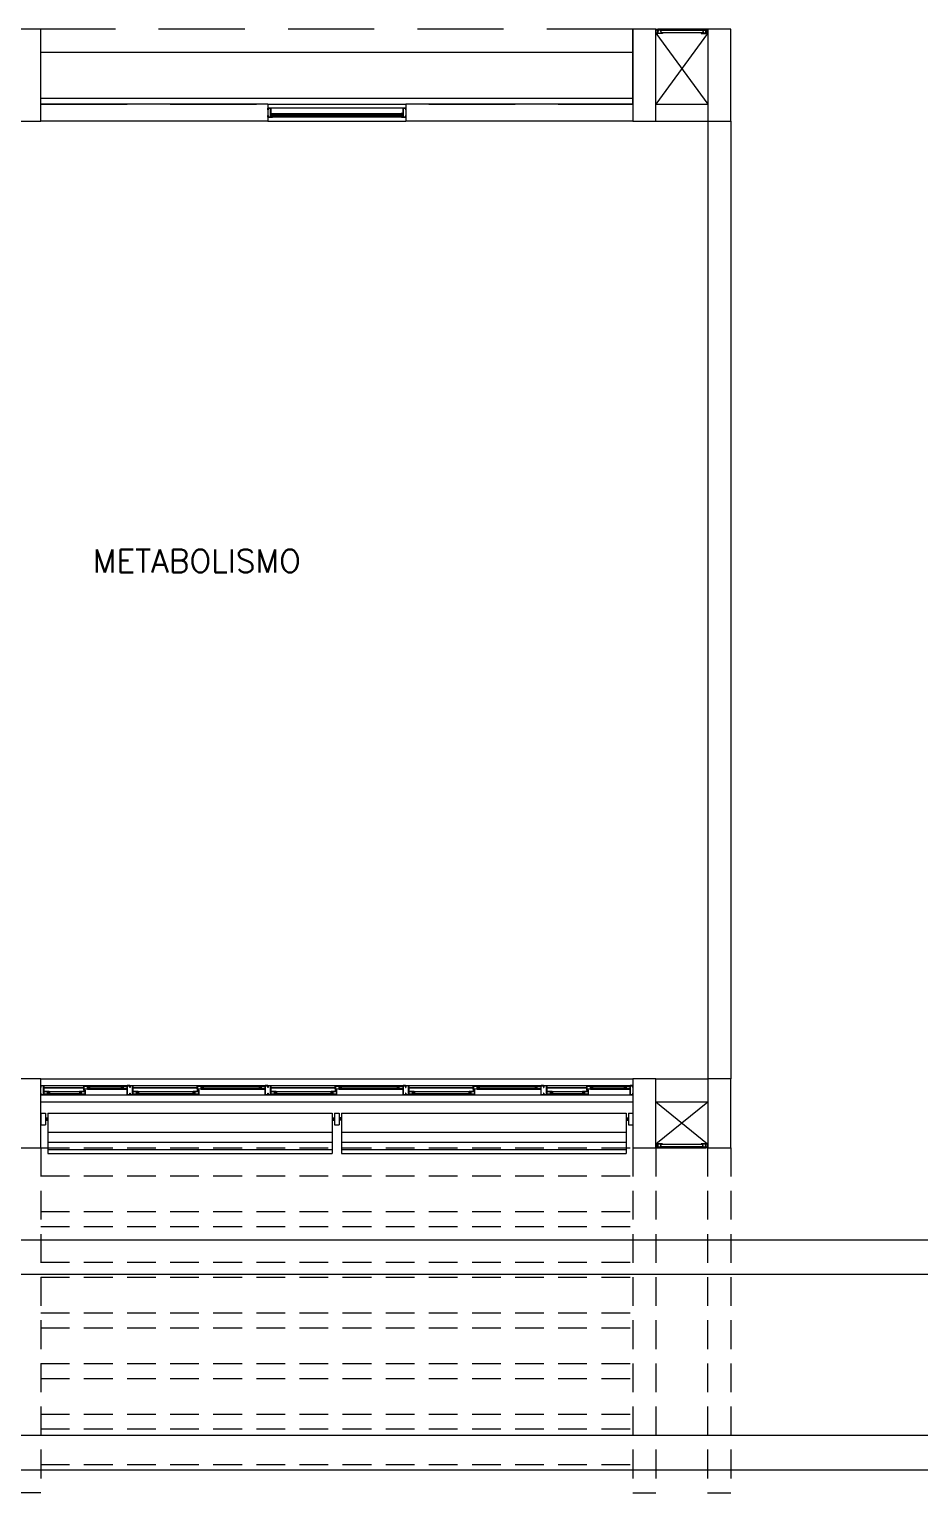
# Model space of a CAD drawing. Header units: millimetres. Extents: x 1887 to 2405, y 1100 to 1335.
# Drawn here: x 2167.51 to 2175.25, y 1224.4 to 1237.12 of the extents above; entities that cross this region are included whole.
import ezdxf

# ---------------------------------------------------------------- set-up
doc = ezdxf.new("R2010")
doc.units = ezdxf.units.MM
doc.linetypes.add('DASHDOT2', pattern=[0.5, 0.25, -0.125, 0, -0.125])
doc.linetypes.add('HIDDEN', pattern=[0.375, 0.25, -0.125])
for name, color, linetype in [('AR-ALV', 2, 'Continuous'), ('AR-BRISES', 1, 'Continuous'), ('AR-CALÇADA', 1, 'Continuous'), ('AR-CORRIMAO-V', 2, 'Continuous'), ('AR-DASH', 1, 'DASHDOT2'), ('AR-ESCADA', 2, 'Continuous'), ('AR-ESQ', 1, 'Continuous'), ('AR-ESTC', 3, 'Continuous'), ('AR-PEITORIL', 1, 'Continuous'), ('AR-PERGOLAPROJ', 1, 'HIDDEN'), ('AR-PISO', 1, 'Continuous'), ('ar-podotactil', 1, 'Continuous'), ('AR-PROJ', 1, 'HIDDEN'), ('AR-SHAFT', 1, 'Continuous'), ('AR-TXTCONG', 2, 'Continuous'), ('BR-LINHAS', 1, 'Continuous'), ('BR-MONTANTE', 242, 'Continuous'), ('BR-PAINEL', 1, 'Continuous'), ('BR-SUPORTE', 1, 'Continuous'), ('DT-ESQ-BAGUETE-C', 2, 'Continuous'), ('DT-ESQ-BAGUETE-V', 1, 'Continuous'), ('DT-ESQ-CHAPA DOBRADA-V', 1, 'Continuous'), ('DT-ESQ-MARCO-V', 1, 'Continuous'), ('DT-ESQ-PERFIL CADEIRA-C', 2, 'Continuous'), ('DT-ESQ-PERFIL CADEIRA-V', 1, 'Continuous'), ('DT-ESQ-PERFIL U SIMPLES-C', 2, 'Continuous'), ('DT-ESQ-PERFIL U-C', 2, 'Continuous'), ('DT-ESQ-PERFIL U-V', 1, 'Continuous'), ('DT-ESQ-VENEZIANA-C', 2, 'Continuous'), ('DT-ESQ-VENEZIANA-V', 2, 'Continuous'), ('DT-ESQ-VIDRO-C', 2, 'Continuous'), ('PG-PROJ', 1, 'HIDDEN'), ('TEXTO', 2, 'Continuous')]:
    doc.layers.add(name, color=color, linetype=linetype)
doc.styles.add('UNB-100', font='simplex.shx', dxfattribs={"height": 0.2})

# ---------------------------------------------------------------- blocks, each defined once
blk = doc.blocks.new('EF40-P')
at = {"layer": 'DT-ESQ-BAGUETE-C', "color": 2, "ltscale": 0.1}
for points in [[(0.073, -0.125), (0.06, -0.125), (0.06, -0.124), (0.073, -0.124, 0.414214), (0.073, -0.123), (0.073, -0.112, 0.414214), (0.073, -0.112), (0.06, -0.112), (0.06, -0.11), (0.073, -0.11, -0.414214), (0.075, -0.112), (0.075, -0.124, -0.414214)], [(0.339, -0.125), (0.352, -0.125), (0.352, -0.124), (0.34, -0.124, -0.414214), (0.339, -0.123), (0.339, -0.112, -0.414214), (0.34, -0.112), (0.352, -0.112), (0.352, -0.11), (0.339, -0.11, 0.414214), (0.337, -0.112), (0.337, -0.124, 0.414214)], [(0.422, -0.08), (0.409, -0.08), (0.409, -0.079), (0.422, -0.079, 0.414214), (0.422, -0.078), (0.422, -0.067, 0.414214), (0.422, -0.067), (0.409, -0.067), (0.409, -0.065), (0.422, -0.065, -0.414214), (0.424, -0.067), (0.424, -0.079, -0.414214)], [(0.702, -0.08), (0.715, -0.08), (0.715, -0.079), (0.702, -0.079, -0.414214), (0.702, -0.078), (0.702, -0.067, -0.414214), (0.702, -0.067), (0.715, -0.067), (0.715, -0.065), (0.702, -0.065, 0.414214), (0.7, -0.067), (0.7, -0.079, 0.414214)], [(0.848, -0.125), (0.835, -0.125), (0.835, -0.124), (0.848, -0.124, 0.414214), (0.848, -0.123), (0.848, -0.112, 0.414214), (0.848, -0.112), (0.835, -0.112), (0.835, -0.11), (0.848, -0.11, -0.414214), (0.85, -0.112), (0.85, -0.124, -0.414214)], [(1.326, -0.125), (1.34, -0.125), (1.34, -0.124), (1.327, -0.124, -0.414214), (1.326, -0.123), (1.326, -0.112, -0.414214), (1.327, -0.112), (1.34, -0.112), (1.34, -0.11), (1.326, -0.11, 0.414214), (1.325, -0.112), (1.325, -0.124, 0.414214)], [(1.41, -0.08), (1.396, -0.08), (1.396, -0.079), (1.409, -0.079, 0.414214), (1.41, -0.078), (1.41, -0.067, 0.414214), (1.409, -0.067), (1.396, -0.067), (1.396, -0.065), (1.41, -0.065, -0.414214), (1.411, -0.067), (1.411, -0.079, -0.414214)], [(1.901, -0.08), (1.915, -0.08), (1.915, -0.079), (1.902, -0.079, -0.414214), (1.901, -0.078), (1.901, -0.067, -0.414214), (1.902, -0.067), (1.915, -0.067), (1.915, -0.065), (1.901, -0.065, 0.414214), (1.9, -0.067), (1.9, -0.079, 0.414214)], [(2.048, -0.125), (2.035, -0.125), (2.035, -0.124), (2.048, -0.124, 0.414214), (2.048, -0.123), (2.048, -0.112, 0.414214), (2.048, -0.112), (2.035, -0.112), (2.035, -0.11), (2.048, -0.11, -0.414214), (2.05, -0.112), (2.05, -0.124, -0.414214)], [(2.526, -0.125), (2.54, -0.125), (2.54, -0.124), (2.527, -0.124, -0.414214), (2.526, -0.123), (2.526, -0.112, -0.414214), (2.527, -0.112), (2.54, -0.112), (2.54, -0.11), (2.526, -0.11, 0.414214), (2.525, -0.112), (2.525, -0.124, 0.414214)], [(2.61, -0.08), (2.596, -0.08), (2.596, -0.079), (2.609, -0.079, 0.414214), (2.61, -0.078), (2.61, -0.067, 0.414214), (2.609, -0.067), (2.596, -0.067), (2.596, -0.065), (2.61, -0.065, -0.414214), (2.611, -0.067), (2.611, -0.079, -0.414214)], [(3.101, -0.08), (3.115, -0.08), (3.115, -0.079), (3.102, -0.079, -0.414214), (3.101, -0.078), (3.101, -0.067, -0.414214), (3.102, -0.067), (3.115, -0.067), (3.115, -0.065), (3.101, -0.065, 0.414214), (3.1, -0.067), (3.1, -0.079, 0.414214)], [(3.248, -0.125), (3.235, -0.125), (3.235, -0.124), (3.248, -0.124, 0.414214), (3.248, -0.123), (3.248, -0.112, 0.414214), (3.248, -0.112), (3.235, -0.112), (3.235, -0.11), (3.248, -0.11, -0.414214), (3.25, -0.112), (3.25, -0.124, -0.414214)], [(3.726, -0.125), (3.74, -0.125), (3.74, -0.124), (3.727, -0.124, -0.414214), (3.726, -0.123), (3.726, -0.112, -0.414214), (3.727, -0.112), (3.74, -0.112), (3.74, -0.11), (3.726, -0.11, 0.414214), (3.725, -0.112), (3.725, -0.124, 0.414214)], [(3.81, -0.08), (3.796, -0.08), (3.796, -0.079), (3.809, -0.079, 0.414214), (3.81, -0.078), (3.81, -0.067, 0.414214), (3.809, -0.067), (3.796, -0.067), (3.796, -0.065), (3.81, -0.065, -0.414214), (3.811, -0.067), (3.811, -0.079, -0.414214)], [(4.301, -0.08), (4.315, -0.08), (4.315, -0.079), (4.302, -0.079, -0.414214), (4.301, -0.078), (4.301, -0.067, -0.414214), (4.302, -0.067), (4.315, -0.067), (4.315, -0.065), (4.301, -0.065, 0.414214), (4.3, -0.067), (4.3, -0.079, 0.414214)], [(4.448, -0.125), (4.435, -0.125), (4.435, -0.124), (4.448, -0.124, 0.414214), (4.448, -0.123), (4.448, -0.112, 0.414214), (4.448, -0.112), (4.435, -0.112), (4.435, -0.11), (4.448, -0.11, -0.414214), (4.45, -0.112), (4.45, -0.124, -0.414214)], [(4.714, -0.125), (4.727, -0.125), (4.727, -0.124), (4.714, -0.124, -0.414214), (4.714, -0.123), (4.714, -0.112, -0.414214), (4.714, -0.112), (4.727, -0.112), (4.727, -0.11), (4.714, -0.11, 0.414214), (4.712, -0.112), (4.712, -0.124, 0.414214)], [(4.797, -0.08), (4.784, -0.08), (4.784, -0.079), (4.797, -0.079, 0.414214), (4.797, -0.078), (4.797, -0.067, 0.414214), (4.797, -0.067), (4.784, -0.067), (4.784, -0.065), (4.797, -0.065, -0.414214), (4.799, -0.067), (4.799, -0.079, -0.414214)], [(5.076, -0.08), (5.09, -0.08), (5.09, -0.079), (5.077, -0.079, -0.414214), (5.076, -0.078), (5.076, -0.067, -0.414214), (5.077, -0.067), (5.09, -0.067), (5.09, -0.065), (5.076, -0.065, 0.414214), (5.075, -0.067), (5.075, -0.079, 0.414214)]]:
    blk.add_lwpolyline(points, format="xyb", close=True, dxfattribs=at)
at = {"layer": 'DT-ESQ-BAGUETE-V', "color": 1, "ltscale": 0.1}
for p, q in [((0.073, -0.11), (0.339, -0.11)), ((0.848, -0.11), (1.326, -0.11)), ((2.048, -0.11), (2.526, -0.11)), ((3.248, -0.11), (3.726, -0.11)), ((4.448, -0.11), (4.714, -0.11))]:
    blk.add_line(p, q, dxfattribs=at)
at = {"layer": 'DT-ESQ-BAGUETE-V', "ltscale": 0.1}
for p, q in [((0.422, -0.065), (0.702, -0.065)), ((1.41, -0.065), (1.901, -0.065)), ((2.61, -0.065), (3.101, -0.065)), ((3.81, -0.065), (4.301, -0.065)), ((4.797, -0.065), (5.076, -0.065))]:
    blk.add_line(p, q, dxfattribs=at)
at = {"layer": 'DT-ESQ-CHAPA DOBRADA-V', "ltscale": 0.1}
for p, q in [((0.025, -0.077), (0.374, -0.077)), ((0.025, -0.08), (0.374, -0.08)), ((0.8, -0.077), (1.361, -0.077)), ((0.8, -0.08), (1.361, -0.08)), ((4.4, -0.077), (4.749, -0.077)), ((4.4, -0.08), (4.749, -0.08))]:
    blk.add_line(p, q, dxfattribs=at)
at = {"layer": 'DT-ESQ-CHAPA DOBRADA-V', "color": 1, "ltscale": 0.1}
for p, q in [((2, -0.077), (2.561, -0.077)), ((2, -0.08), (2.561, -0.08)), ((3.2, -0.077), (3.761, -0.077)), ((3.2, -0.08), (3.761, -0.08))]:
    blk.add_line(p, q, dxfattribs=at)
at = {"layer": 'DT-ESQ-PERFIL CADEIRA-C', "color": 2, "ltscale": 0.1}
for p, q in [((0.376, -0.088), (0.422, -0.088)), ((0.75, -0.088), (0.702, -0.088)), ((1.363, -0.088), (1.41, -0.088)), ((1.95, -0.088), (1.901, -0.088)), ((2.563, -0.088), (2.61, -0.088)), ((3.15, -0.088), (3.101, -0.088)), ((3.763, -0.088), (3.81, -0.088)), ((4.35, -0.088), (4.301, -0.088)), ((4.751, -0.088), (4.797, -0.088)), ((5.125, -0.088), (5.076, -0.088)), ((0.025, -0.134), (0.073, -0.134)), ((0.385, -0.134), (0.339, -0.134)), ((0.8, -0.134), (0.848, -0.134)), ((1.373, -0.134), (1.326, -0.134)), ((2, -0.134), (2.048, -0.134)), ((2.573, -0.134), (2.526, -0.134)), ((3.2, -0.134), (3.248, -0.134)), ((3.773, -0.134), (3.726, -0.134)), ((4.76, -0.134), (4.714, -0.134))]:
    blk.add_line(p, q, dxfattribs=at)
at = {"layer": 'DT-ESQ-PERFIL CADEIRA-C', "ltscale": 0.1}
blk.add_line((4.4, -0.134), (4.448, -0.134), dxfattribs=at)
at = {"layer": 'DT-ESQ-PERFIL CADEIRA-C', "color": 2, "ltscale": 0.1}
for points in [[(0.073, -0.135), (0.025, -0.135), (0.025, -0.134), (0.06, -0.134, -0.198912), (0.059, -0.133, -0.198913), (0.058, -0.132), (0.058, -0.112, 0.414214), (0.058, -0.112), (0.025, -0.112), (0.025, -0.11), (0.058, -0.11, -0.414214), (0.06, -0.112), (0.06, -0.124), (0.06, -0.125), (0.06, -0.132), (0.073, -0.132, -1)], [(0.339, -0.132, 1), (0.339, -0.135), (0.385, -0.135, 0.414214), (0.387, -0.133), (0.387, -0.112, 0.414214), (0.385, -0.11), (0.354, -0.11, 0.414214), (0.352, -0.112), (0.352, -0.132)], [(0.352, -0.134, 0.198913), (0.354, -0.133, 0.198913), (0.354, -0.132), (0.354, -0.112, -0.414214), (0.354, -0.112), (0.385, -0.112, -0.414214), (0.386, -0.112), (0.386, -0.133, -0.414214), (0.385, -0.134)], [(0.422, -0.087, -1), (0.422, -0.09), (0.376, -0.09, -0.414214), (0.374, -0.088), (0.374, -0.067, -0.414214), (0.376, -0.065), (0.407, -0.065, -0.414214), (0.409, -0.067), (0.409, -0.087)], [(0.409, -0.088, -0.198913), (0.408, -0.088, -0.198913), (0.407, -0.087), (0.407, -0.067, 0.414214), (0.407, -0.067), (0.376, -0.067, 0.414214), (0.375, -0.067), (0.375, -0.088, 0.414214), (0.376, -0.088)], [(0.702, -0.09), (0.75, -0.09), (0.75, -0.088), (0.715, -0.088, 0.198912), (0.716, -0.088, 0.198913), (0.716, -0.087), (0.716, -0.067, -0.414214), (0.717, -0.067), (0.75, -0.067), (0.75, -0.065), (0.716, -0.065, 0.414214), (0.715, -0.067), (0.715, -0.079), (0.715, -0.08), (0.715, -0.087), (0.702, -0.087, 1)], [(0.848, -0.135), (0.8, -0.135), (0.8, -0.134), (0.835, -0.134, -0.198912), (0.834, -0.133, -0.198913), (0.833, -0.132), (0.833, -0.112, 0.414214), (0.833, -0.112), (0.8, -0.112), (0.8, -0.11), (0.833, -0.11, -0.414214), (0.835, -0.112), (0.835, -0.124), (0.835, -0.125), (0.835, -0.132), (0.848, -0.132, -1)], [(1.326, -0.132, 1), (1.326, -0.135), (1.373, -0.135, 0.414214), (1.375, -0.133), (1.375, -0.112, 0.414214), (1.373, -0.11), (1.341, -0.11, 0.414214), (1.34, -0.112), (1.34, -0.132)], [(1.34, -0.134, 0.198913), (1.341, -0.133, 0.198913), (1.341, -0.132), (1.341, -0.112, -0.414214), (1.342, -0.112), (1.373, -0.112, -0.414214), (1.373, -0.112), (1.373, -0.133, -0.414214), (1.373, -0.134)], [(1.41, -0.087, -1), (1.41, -0.09), (1.363, -0.09, -0.414214), (1.361, -0.088), (1.361, -0.067, -0.414214), (1.363, -0.065), (1.395, -0.065, -0.414214), (1.396, -0.067), (1.396, -0.087)], [(1.396, -0.088, -0.198913), (1.395, -0.088, -0.198913), (1.395, -0.087), (1.395, -0.067, 0.414214), (1.394, -0.067), (1.363, -0.067, 0.414214), (1.363, -0.067), (1.363, -0.088, 0.414214), (1.363, -0.088)], [(1.901, -0.09), (1.95, -0.09), (1.95, -0.088), (1.915, -0.088, 0.198912), (1.916, -0.088, 0.198913), (1.916, -0.087), (1.916, -0.067, -0.414214), (1.917, -0.067), (1.95, -0.067), (1.95, -0.065), (1.916, -0.065, 0.414214), (1.915, -0.067), (1.915, -0.079), (1.915, -0.08), (1.915, -0.087), (1.901, -0.087, 1)], [(2.048, -0.135), (2, -0.135), (2, -0.134), (2.035, -0.134, -0.198912), (2.034, -0.133, -0.198913), (2.033, -0.132), (2.033, -0.112, 0.414214), (2.033, -0.112), (2, -0.112), (2, -0.11), (2.033, -0.11, -0.414214), (2.035, -0.112), (2.035, -0.124), (2.035, -0.125), (2.035, -0.132), (2.048, -0.132, -1)], [(2.526, -0.132, 1), (2.526, -0.135), (2.573, -0.135, 0.414214), (2.575, -0.133), (2.575, -0.112, 0.414214), (2.573, -0.11), (2.541, -0.11, 0.414214), (2.54, -0.112), (2.54, -0.132)], [(2.54, -0.134, 0.198913), (2.541, -0.133, 0.198913), (2.541, -0.132), (2.541, -0.112, -0.414214), (2.542, -0.112), (2.573, -0.112, -0.414214), (2.573, -0.112), (2.573, -0.133, -0.414214), (2.573, -0.134)], [(2.61, -0.087, -1), (2.61, -0.09), (2.563, -0.09, -0.414214), (2.561, -0.088), (2.561, -0.067, -0.414214), (2.563, -0.065), (2.595, -0.065, -0.414214), (2.596, -0.067), (2.596, -0.087)], [(2.596, -0.088, -0.198913), (2.595, -0.088, -0.198913), (2.595, -0.087), (2.595, -0.067, 0.414214), (2.594, -0.067), (2.563, -0.067, 0.414214), (2.563, -0.067), (2.563, -0.088, 0.414214), (2.563, -0.088)], [(3.101, -0.09), (3.15, -0.09), (3.15, -0.088), (3.115, -0.088, 0.198912), (3.116, -0.088, 0.198913), (3.116, -0.087), (3.116, -0.067, -0.414214), (3.117, -0.067), (3.15, -0.067), (3.15, -0.065), (3.116, -0.065, 0.414214), (3.115, -0.067), (3.115, -0.079), (3.115, -0.08), (3.115, -0.087), (3.101, -0.087, 1)], [(3.248, -0.135), (3.2, -0.135), (3.2, -0.134), (3.235, -0.134, -0.198912), (3.234, -0.133, -0.198913), (3.233, -0.132), (3.233, -0.112, 0.414214), (3.233, -0.112), (3.2, -0.112), (3.2, -0.11), (3.233, -0.11, -0.414214), (3.235, -0.112), (3.235, -0.124), (3.235, -0.125), (3.235, -0.132), (3.248, -0.132, -1)], [(3.726, -0.132, 1), (3.726, -0.135), (3.773, -0.135, 0.414214), (3.775, -0.133), (3.775, -0.112, 0.414214), (3.773, -0.11), (3.741, -0.11, 0.414214), (3.74, -0.112), (3.74, -0.132)], [(3.74, -0.134, 0.198913), (3.741, -0.133, 0.198913), (3.741, -0.132), (3.741, -0.112, -0.414214), (3.742, -0.112), (3.773, -0.112, -0.414214), (3.773, -0.112), (3.773, -0.133, -0.414214), (3.773, -0.134)], [(3.81, -0.087, -1), (3.81, -0.09), (3.763, -0.09, -0.414214), (3.761, -0.088), (3.761, -0.067, -0.414214), (3.763, -0.065), (3.795, -0.065, -0.414214), (3.796, -0.067), (3.796, -0.087)], [(3.796, -0.088, -0.198913), (3.795, -0.088, -0.198913), (3.795, -0.087), (3.795, -0.067, 0.414214), (3.794, -0.067), (3.763, -0.067, 0.414214), (3.763, -0.067), (3.763, -0.088, 0.414214), (3.763, -0.088)], [(4.301, -0.09), (4.35, -0.09), (4.35, -0.088), (4.315, -0.088, 0.198912), (4.316, -0.088, 0.198913), (4.316, -0.087), (4.316, -0.067, -0.414214), (4.317, -0.067), (4.35, -0.067), (4.35, -0.065), (4.316, -0.065, 0.414214), (4.315, -0.067), (4.315, -0.079), (4.315, -0.08), (4.315, -0.087), (4.301, -0.087, 1)], [(4.448, -0.135), (4.4, -0.135), (4.4, -0.134), (4.435, -0.134, -0.198912), (4.434, -0.133, -0.198913), (4.433, -0.132), (4.433, -0.112, 0.414214), (4.433, -0.112), (4.4, -0.112), (4.4, -0.11), (4.433, -0.11, -0.414214), (4.435, -0.112), (4.435, -0.124), (4.435, -0.125), (4.435, -0.132), (4.448, -0.132, -1)], [(4.714, -0.132, 1), (4.714, -0.135), (4.76, -0.135, 0.414214), (4.762, -0.133), (4.762, -0.112, 0.414214), (4.76, -0.11), (4.729, -0.11, 0.414214), (4.727, -0.112), (4.727, -0.132)], [(4.727, -0.134, 0.198913), (4.729, -0.133, 0.198913), (4.729, -0.132), (4.729, -0.112, -0.414214), (4.729, -0.112), (4.76, -0.112, -0.414214), (4.761, -0.112), (4.761, -0.133, -0.414214), (4.76, -0.134)], [(4.797, -0.087, -1), (4.797, -0.09), (4.751, -0.09, -0.414214), (4.749, -0.088), (4.749, -0.067, -0.414214), (4.751, -0.065), (4.782, -0.065, -0.414214), (4.784, -0.067), (4.784, -0.087)], [(4.784, -0.088, -0.198913), (4.783, -0.088, -0.198913), (4.782, -0.087), (4.782, -0.067, 0.414214), (4.782, -0.067), (4.751, -0.067, 0.414214), (4.75, -0.067), (4.75, -0.088, 0.414214), (4.751, -0.088)], [(5.076, -0.09), (5.125, -0.09), (5.125, -0.088), (5.09, -0.088, 0.198912), (5.091, -0.088, 0.198913), (5.091, -0.087), (5.091, -0.067, -0.414214), (5.092, -0.067), (5.125, -0.067), (5.125, -0.065), (5.091, -0.065, 0.414214), (5.09, -0.067), (5.09, -0.079), (5.09, -0.08), (5.09, -0.087), (5.076, -0.087, 1)]]:
    blk.add_lwpolyline(points, format="xyb", close=True, dxfattribs=at)
at = {"layer": 'DT-ESQ-PERFIL CADEIRA-V', "ltscale": 0.1}
for p, q in [((0.407, -0.09), (0.702, -0.09)), ((1.395, -0.09), (1.901, -0.09))]:
    blk.add_line(p, q, dxfattribs=at)
at = {"layer": 'DT-ESQ-PERFIL CADEIRA-V', "color": 1, "ltscale": 0.1}
for p, q in [((2.595, -0.09), (3.101, -0.09)), ((3.795, -0.09), (4.301, -0.09)), ((4.782, -0.09), (5.076, -0.09)), ((0.073, -0.135), (0.339, -0.135)), ((0.848, -0.135), (1.326, -0.135)), ((2.048, -0.135), (2.526, -0.135)), ((4.448, -0.135), (4.714, -0.135))]:
    blk.add_line(p, q, dxfattribs=at)
at = {"layer": 'DT-ESQ-PERFIL CADEIRA-V', "color": 2, "ltscale": 0.1}
blk.add_line((3.248, -0.135), (3.726, -0.135), dxfattribs=at)
at = {"layer": 'DT-ESQ-PERFIL U SIMPLES-C', "color": 2, "ltscale": 0.1}
for points in [[(0.376, -0.102), (0.384, -0.102), (0.384, -0.1), (0.376, -0.1, -0.414214), (0.375, -0.1), (0.375, -0.092, -0.414214), (0.376, -0.091), (0.384, -0.091), (0.384, -0.09), (0.376, -0.09, 0.414214), (0.374, -0.092), (0.374, -0.1, 0.414214)], [(0.385, -0.098), (0.378, -0.098), (0.378, -0.1), (0.385, -0.1, -0.414214), (0.386, -0.1), (0.386, -0.108, -0.414214), (0.385, -0.109), (0.378, -0.109), (0.378, -0.11), (0.385, -0.11, 0.414214), (0.387, -0.108), (0.387, -0.1, 0.414214)], [(1.363, -0.102), (1.371, -0.102), (1.371, -0.1), (1.363, -0.1, -0.414214), (1.363, -0.1), (1.363, -0.092, -0.414214), (1.363, -0.091), (1.371, -0.091), (1.371, -0.09), (1.363, -0.09, 0.414214), (1.361, -0.092), (1.361, -0.1, 0.414214)], [(1.373, -0.098), (1.365, -0.098), (1.365, -0.1), (1.373, -0.1, -0.414214), (1.373, -0.1), (1.373, -0.108, -0.414214), (1.373, -0.109), (1.365, -0.109), (1.365, -0.11), (1.373, -0.11, 0.414214), (1.375, -0.108), (1.375, -0.1, 0.414214)], [(2.563, -0.102), (2.571, -0.102), (2.571, -0.1), (2.563, -0.1, -0.414214), (2.563, -0.1), (2.563, -0.092, -0.414214), (2.563, -0.091), (2.571, -0.091), (2.571, -0.09), (2.563, -0.09, 0.414214), (2.561, -0.092), (2.561, -0.1, 0.414214)], [(2.573, -0.098), (2.565, -0.098), (2.565, -0.1), (2.573, -0.1, -0.414214), (2.573, -0.1), (2.573, -0.108, -0.414214), (2.573, -0.109), (2.565, -0.109), (2.565, -0.11), (2.573, -0.11, 0.414214), (2.575, -0.108), (2.575, -0.1, 0.414214)], [(3.763, -0.102), (3.771, -0.102), (3.771, -0.1), (3.763, -0.1, -0.414214), (3.763, -0.1), (3.763, -0.092, -0.414214), (3.763, -0.091), (3.771, -0.091), (3.771, -0.09), (3.763, -0.09, 0.414214), (3.761, -0.092), (3.761, -0.1, 0.414214)], [(3.773, -0.098), (3.765, -0.098), (3.765, -0.1), (3.773, -0.1, -0.414214), (3.773, -0.1), (3.773, -0.108, -0.414214), (3.773, -0.109), (3.765, -0.109), (3.765, -0.11), (3.773, -0.11, 0.414214), (3.775, -0.108), (3.775, -0.1, 0.414214)], [(4.751, -0.102), (4.759, -0.102), (4.759, -0.1), (4.751, -0.1, -0.414214), (4.75, -0.1), (4.75, -0.092, -0.414214), (4.751, -0.091), (4.759, -0.091), (4.759, -0.09), (4.751, -0.09, 0.414214), (4.749, -0.092), (4.749, -0.1, 0.414214)], [(4.76, -0.098), (4.752, -0.098), (4.752, -0.1), (4.76, -0.1, -0.414214), (4.761, -0.1), (4.761, -0.108, -0.414214), (4.76, -0.109), (4.752, -0.109), (4.752, -0.11), (4.76, -0.11, 0.414214), (4.762, -0.108), (4.762, -0.1, 0.414214)]]:
    blk.add_lwpolyline(points, format="xyb", close=True, dxfattribs=at)
at = {"layer": 'DT-ESQ-PERFIL U-C', "color": 2, "ltscale": 0.1}
for points in [[(0, -0.062, -0.414214), (0.001, -0.06), (0.023, -0.06, -0.414214), (0.025, -0.062), (0.025, -0.139, -0.414214), (0.023, -0.14), (0.001, -0.14, -0.414214), (0, -0.139), (0, -0.125), (0.001, -0.125), (0.001, -0.138, 0.414214), (0.002, -0.139), (0.023, -0.139, 0.414214), (0.023, -0.138), (0.023, -0.062, 0.414214), (0.023, -0.062), (0.002, -0.062, 0.414214), (0.001, -0.062), (0.001, -0.075), (0, -0.075)], [(0.775, -0.062, 0.414214), (0.773, -0.06), (0.751, -0.06, 0.414214), (0.75, -0.062), (0.75, -0.139, 0.414214), (0.751, -0.14), (0.773, -0.14, 0.414214), (0.775, -0.139), (0.775, -0.125), (0.773, -0.125), (0.773, -0.138, -0.414214), (0.773, -0.139), (0.752, -0.139, -0.414214), (0.751, -0.138), (0.751, -0.062, -0.414214), (0.752, -0.062), (0.773, -0.062, -0.414214), (0.773, -0.062), (0.773, -0.075), (0.775, -0.075)], [(0.775, -0.062, -0.414214), (0.776, -0.06), (0.798, -0.06, -0.414214), (0.8, -0.062), (0.8, -0.139, -0.414214), (0.798, -0.14), (0.776, -0.14, -0.414214), (0.775, -0.139), (0.775, -0.125), (0.776, -0.125), (0.776, -0.138, 0.414214), (0.777, -0.139), (0.798, -0.139, 0.414214), (0.798, -0.138), (0.798, -0.062, 0.414214), (0.798, -0.062), (0.777, -0.062, 0.414214), (0.776, -0.062), (0.776, -0.075), (0.775, -0.075)], [(1.975, -0.062, 0.414214), (1.973, -0.06), (1.951, -0.06, 0.414214), (1.95, -0.062), (1.95, -0.139, 0.414214), (1.951, -0.14), (1.973, -0.14, 0.414214), (1.975, -0.139), (1.975, -0.125), (1.973, -0.125), (1.973, -0.138, -0.414214), (1.973, -0.139), (1.952, -0.139, -0.414214), (1.951, -0.138), (1.951, -0.062, -0.414214), (1.952, -0.062), (1.973, -0.062, -0.414214), (1.973, -0.062), (1.973, -0.075), (1.975, -0.075)], [(1.975, -0.062, -0.414214), (1.976, -0.06), (1.998, -0.06, -0.414214), (2, -0.062), (2, -0.139, -0.414214), (1.998, -0.14), (1.976, -0.14, -0.414214), (1.975, -0.139), (1.975, -0.125), (1.976, -0.125), (1.976, -0.138, 0.414214), (1.977, -0.139), (1.998, -0.139, 0.414214), (1.998, -0.138), (1.998, -0.062, 0.414214), (1.998, -0.062), (1.977, -0.062, 0.414214), (1.976, -0.062), (1.976, -0.075), (1.975, -0.075)], [(3.175, -0.062, 0.414214), (3.173, -0.06), (3.151, -0.06, 0.414214), (3.15, -0.062), (3.15, -0.139, 0.414214), (3.151, -0.14), (3.173, -0.14, 0.414214), (3.175, -0.139), (3.175, -0.125), (3.173, -0.125), (3.173, -0.138, -0.414214), (3.173, -0.139), (3.152, -0.139, -0.414214), (3.151, -0.138), (3.151, -0.062, -0.414214), (3.152, -0.062), (3.173, -0.062, -0.414214), (3.173, -0.062), (3.173, -0.075), (3.175, -0.075)], [(3.175, -0.062, -0.414214), (3.176, -0.06), (3.198, -0.06, -0.414214), (3.2, -0.062), (3.2, -0.139, -0.414214), (3.198, -0.14), (3.176, -0.14, -0.414214), (3.175, -0.139), (3.175, -0.125), (3.176, -0.125), (3.176, -0.138, 0.414214), (3.177, -0.139), (3.198, -0.139, 0.414214), (3.198, -0.138), (3.198, -0.062, 0.414214), (3.198, -0.062), (3.177, -0.062, 0.414214), (3.176, -0.062), (3.176, -0.075), (3.175, -0.075)], [(4.375, -0.062, 0.414214), (4.373, -0.06), (4.351, -0.06, 0.414214), (4.35, -0.062), (4.35, -0.139, 0.414214), (4.351, -0.14), (4.373, -0.14, 0.414214), (4.375, -0.139), (4.375, -0.125), (4.373, -0.125), (4.373, -0.138, -0.414214), (4.373, -0.139), (4.352, -0.139, -0.414214), (4.351, -0.138), (4.351, -0.062, -0.414214), (4.352, -0.062), (4.373, -0.062, -0.414214), (4.373, -0.062), (4.373, -0.075), (4.375, -0.075)], [(4.375, -0.062, -0.414214), (4.376, -0.06), (4.398, -0.06, -0.414214), (4.4, -0.062), (4.4, -0.139, -0.414214), (4.398, -0.14), (4.376, -0.14, -0.414214), (4.375, -0.139), (4.375, -0.125), (4.376, -0.125), (4.376, -0.138, 0.414214), (4.377, -0.139), (4.398, -0.139, 0.414214), (4.398, -0.138), (4.398, -0.062, 0.414214), (4.398, -0.062), (4.377, -0.062, 0.414214), (4.376, -0.062), (4.376, -0.075), (4.375, -0.075)], [(5.15, -0.062, 0.414214), (5.148, -0.06), (5.126, -0.06, 0.414214), (5.125, -0.062), (5.125, -0.139, 0.414214), (5.126, -0.14), (5.148, -0.14, 0.414214), (5.15, -0.139), (5.15, -0.125), (5.148, -0.125), (5.148, -0.138, -0.414214), (5.148, -0.139), (5.127, -0.139, -0.414214), (5.126, -0.138), (5.126, -0.062, -0.414214), (5.127, -0.062), (5.148, -0.062, -0.414214), (5.148, -0.062), (5.148, -0.075), (5.15, -0.075)]]:
    blk.add_lwpolyline(points, format="xyb", close=True, dxfattribs=at)
at = {"layer": 'DT-ESQ-PERFIL U-V', "color": 1, "ltscale": 0.1}
for p, q in [((0.023, -0.06), (0.751, -0.06)), ((0.798, -0.06), (1.951, -0.06)), ((1.998, -0.06), (3.151, -0.06)), ((4.398, -0.06), (5.126, -0.06)), ((0.023, -0.14), (0.751, -0.14)), ((0.798, -0.14), (1.951, -0.14)), ((1.998, -0.14), (3.151, -0.14)), ((4.398, -0.14), (5.126, -0.14))]:
    blk.add_line(p, q, dxfattribs=at)
at = {"layer": 'DT-ESQ-PERFIL U-V', "ltscale": 0.1}
for p, q in [((3.198, -0.06), (4.351, -0.06)), ((3.198, -0.14), (4.351, -0.14))]:
    blk.add_line(p, q, dxfattribs=at)
at = {"layer": 'DT-ESQ-VIDRO-C', "ltscale": 0.1}
for points in [[(0.063, -0.13), (0.063, -0.127), (0.349, -0.127), (0.349, -0.13)], [(0.713, -0.085), (0.713, -0.082), (0.411, -0.082), (0.411, -0.085)], [(0.838, -0.13), (0.838, -0.127), (1.337, -0.127), (1.337, -0.13)], [(1.912, -0.085), (1.912, -0.082), (1.399, -0.082), (1.399, -0.085)], [(2.038, -0.13), (2.038, -0.127), (2.537, -0.127), (2.537, -0.13)], [(3.112, -0.085), (3.112, -0.082), (2.599, -0.082), (2.599, -0.085)], [(3.238, -0.13), (3.238, -0.127), (3.737, -0.127), (3.737, -0.13)], [(4.312, -0.085), (4.312, -0.082), (3.799, -0.082), (3.799, -0.085)], [(4.438, -0.13), (4.438, -0.127), (4.724, -0.127), (4.724, -0.13)], [(5.087, -0.085), (5.087, -0.082), (4.786, -0.082), (4.786, -0.085)]]:
    blk.add_lwpolyline(points, close=True, dxfattribs=at)
blk = doc.blocks.new('EF01-P')
at = {"layer": 'DT-ESQ-BAGUETE-C', "ltscale": 0.1}
for points in [[(0.002, 0.035), (0.015, 0.035), (0.015, 0.033), (0.002, 0.033), (0.002, 0.005), (0.015, 0.005), (0.015, 0.004), (0.002, 0.004, -0.414214), (0, 0.005), (0, 0.033, -0.414214)], [(0.448, 0.035), (0.435, 0.035), (0.435, 0.033), (0.448, 0.033), (0.448, 0.005), (0.435, 0.005), (0.435, 0.004), (0.448, 0.004, 0.414214), (0.45, 0.005), (0.45, 0.033, 0.414214)]]:
    blk.add_lwpolyline(points, format="xyb", close=True, dxfattribs=at)
at = {"layer": 'DT-ESQ-PERFIL CADEIRA-C', "color": 2, "ltscale": 0.1}
for points in [[(0.01, 0.002), (0.01, 0.003), (0.002, 0.003, 1), (0.002, 0), (0.015, 0, 0.414214), (0.016, 0.002), (0.016, 0.033), (0.043, 0.033)], [(0.407, 0.006), (0.432, 0.006), (0.432, 0.016), (0.433, 0.016), (0.433, 0.006, -0.414214), (0.432, 0.005), (0.407, 0.005), (0.394, 0.005, -1), (0.394, 0.008), (0.407, 0.008), (0.407, 0.02), (0.407, 0.032), (0.394, 0.032, -1), (0.394, 0.035), (0.407, 0.035), (0.433, 0.035, -0.414214), (0.435, 0.033), (0.435, 0.002), (0.448, 0.002)]]:
    blk.add_lwpolyline(points, format="xyb", dxfattribs=at)
at = {"layer": 'DT-ESQ-PERFIL CADEIRA-C', "ltscale": 0.1}
for points in [[(0.043, 0.006), (0.018, 0.006), (0.018, 0.016), (0.016, 0.016), (0.016, 0.006, 0.414214), (0.018, 0.005), (0.043, 0.005), (0.056, 0.005, 1), (0.056, 0.008), (0.043, 0.008), (0.043, 0.02), (0.043, 0.032), (0.056, 0.032, 1), (0.056, 0.035), (0.043, 0.035), (0.016, 0.035, 0.414214), (0.015, 0.033), (0.015, 0.002), (0.002, 0.002)], [(0.041, 0.02), (0.041, 0.032, -0.414214), (0.043, 0.033), (0.056, 0.033)], [(0.041, 0.02), (0.041, 0.008, 0.414214), (0.043, 0.006), (0.056, 0.006)], [(0.408, 0.02), (0.408, 0.032, 0.414214), (0.407, 0.033), (0.394, 0.033)], [(0.408, 0.02), (0.408, 0.008, -0.414214), (0.407, 0.006), (0.394, 0.006)], [(0.44, 0.002), (0.44, 0.003), (0.448, 0.003, -1), (0.448, 0), (0.435, 0, -0.414214), (0.433, 0.002), (0.433, 0.033), (0.407, 0.033)]]:
    blk.add_lwpolyline(points, format="xyb", dxfattribs=at)
at = {"layer": 'DT-ESQ-PERFIL CADEIRA-V', "ltscale": 0.1}
blk.add_line((0.015, 0), (0.435, 0), dxfattribs=at)
at = {"layer": 'DT-ESQ-VENEZIANA-C', "ltscale": 0.1}
for p, q in [((0.043, 0.011), (0.407, 0.011)), ((0.043, 0.009), (0.407, 0.009))]:
    blk.add_line(p, q, dxfattribs=at)
at = {"layer": 'DT-ESQ-VENEZIANA-V', "ltscale": 0.1}
blk.add_line((0.043, 0.031), (0.407, 0.031), dxfattribs=at)
blk = doc.blocks.new('ES-2P-2PAV-D')
at = {"layer": 'AR-CORRIMAO-V'}
for p, q in [((0, 0.8), (0, 0.8)), ((0, 0.8), (0, 0.75)), ((6.35, 0.8), (0, 0.8)), ((0, 0.8), (0, 0.75)), ((0, 0.8), (0, 0.8)), ((6.35, 0.8), (6.35, -1.993)), ((6.3, 0.75), (0, 0.75)), ((6.3, 0.75), (6.3, -2.023)), ((4.75, -0.75), (0, -0.75)), ((0, -0.95), (0, -0.75)), ((4.75, -0.75), (4.55, -0.75)), ((4.8, -0.875), (4.8, -0.75)), ((4.8, -2.83), (4.8, -0.875)), ((4.55, -0.95), (0, -0.95))]:
    blk.add_line(p, q, dxfattribs=at)
at = {"layer": 'AR-CORRIMAO-V', "color": 1}
blk.add_line((4.5, -3.875), (4.5, -0.95), dxfattribs=at)
at = {"layer": 'AR-CORRIMAO-V'}
blk.add_arc((4.775, -0.75), 0.025, 0, 180, dxfattribs=at)
at = {"layer": 'AR-DASH'}
for p, q in [((5.578, -2.445), (6.569, -1.865)), ((5.462, -2.571), (5.578, -2.393)), ((5.578, -2.393), (5.578, -2.445)), ((4.649, -2.906), (5.48, -2.491)), ((5.48, -2.491), (5.462, -2.571))]:
    blk.add_line(p, q, dxfattribs=at)
at = {"layer": 'AR-ESTC'}
for points in [[(4.55, -1.325), (4.55, -1.295), (4.55, -0.75), (4.75, -0.75), (4.75, -1.295), (4.75, -1.325), (4.75, -3.875), (4.55, -3.875)], [(2.75, -0.95), (2.95, -0.95), (2.95, -1.55), (2.75, -1.55)]]:
    blk.add_lwpolyline(points, close=True, dxfattribs=at)
at = {"layer": 'AR-PISO'}
blk.add_line((0, -0.75), (0, 0.75), dxfattribs=at)
at = {"layer": 'AR-PISO', "color": 2}
for p, q in [((4.8, -0.875), (6.3, -0.875)), ((4.8, -1.175), (6.3, -1.175)), ((4.8, -1.475), (6.3, -1.475)), ((4.8, -1.775), (6.3, -1.775)), ((4.8, -2.075), (6.21, -2.075)), ((4.8, -2.375), (5.697, -2.375)), ((4.8, -2.675), (5.111, -2.675))]:
    blk.add_line(p, q, dxfattribs=at)
at = {"layer": 'AR-PROJ'}
for p, q in [((2.95, -0.95), (2.95, -5.575)), ((3, -0.95), (3, -5.525)), ((4.5, -1.175), (3, -1.175)), ((4.5, -1.475), (3, -1.475)), ((4.5, -1.775), (3, -1.775)), ((6.3, -2.023), (6.3, -5.525)), ((6.35, -1.993), (6.35, -5.575)), ((4.5, -2.075), (3, -2.075)), ((6.21, -2.075), (6.3, -2.075)), ((4.5, -2.375), (3, -2.375)), ((5.697, -2.375), (6.3, -2.375)), ((4.5, -2.675), (3, -2.675)), ((5.111, -2.675), (6.3, -2.675)), ((4.8, -3.875), (4.8, -2.83)), ((4.5, -2.975), (3, -2.975)), ((4.8, -2.975), (6.3, -2.975)), ((4.5, -3.275), (3, -3.275)), ((4.8, -3.275), (6.3, -3.275)), ((4.5, -3.575), (3, -3.575)), ((4.8, -3.575), (6.3, -3.575)), ((4.5, -3.875), (3, -3.875)), ((4.5, -3.875), (4.5, -4)), ((4.55, -3.875), (4.55, -4)), ((4.75, -3.875), (4.75, -4)), ((4.8, -3.875), (4.8, -4)), ((4.8, -3.875), (6.3, -3.875)), ((6.35, -5.575), (2.95, -5.575)), ((6.3, -5.525), (3, -5.525))]:
    blk.add_line(p, q, dxfattribs=at)
for centre in [(4.525, -4), (4.775, -4)]:
    blk.add_arc(centre, 0.025, 180, 0, dxfattribs=at)
at = {"layer": 'AR-TXTCONG', "char_height": 0.12}
for s, insert, attachment_point in [('{\\fArial|b0|i0|c0|p34;limite do piso}', (2.965, 0.693), 1), ('{\\fArial|b0|i0|c0|p34;SOBE\\P(GAL. TÉC.)}', (5.65, 0.203), 3), ('{\\fArial|b0|i0|c0|p34;23}', (6.059, -0.692), 1), ('{\\fArial|b0|i0|c0|p34;44}', (4.257, -0.964), 1), ('{\\fArial|b0|i0|c0|p34;24}', (6.059, -0.992), 1), ('{\\fArial|b0|i0|c0|p34;43}', (4.257, -1.264), 1), ('{\\fArial|b0|i0|c0|p34;25}', (6.059, -1.292), 1), ('{\\fArial|b0|i0|c0|p34;42}', (4.257, -1.564), 1), ('{\\fArial|b0|i0|c0|p34;26}', (6.059, -1.592), 1), ('{\\fArial|b0|i0|c0|p34;41}', (4.257, -1.864), 1), ('{\\fArial|b0|i0|c0|p34;27}', (6.059, -1.892), 1), ('{\\fArial|b0|i0|c0|p34;40}', (4.257, -2.164), 1), ('{\\fArial|b0|i0|c0|p34;28}', (6.059, -2.192), 1), ('{\\fArial|b0|i0|c0|p34;39}', (4.257, -2.464), 1), ('{\\fArial|b0|i0|c0|p34;29}', (6.059, -2.492), 1), ('{\\fArial|b0|i0|c0|p34;38}', (4.257, -2.764), 1), ('{\\fArial|b0|i0|c0|p34;30}', (6.059, -2.792), 1), ('{\\fArial|b0|i0|c0|p34;37}', (4.257, -3.064), 1), ('{\\fArial|b0|i0|c0|p34;31}', (6.059, -3.092), 1), ('{\\fArial|b0|i0|c0|p34;36}', (4.257, -3.364), 1), ('{\\fArial|b0|i0|c0|p34;32}', (6.059, -3.392), 1), ('{\\fArial|b0|i0|c0|p34;35}', (4.257, -3.664), 1), ('{\\fArial|b0|i0|c0|p34;33}', (6.059, -3.692), 1), ('{\\fArial|b0|i0|c0|p34;34}', (4.257, -3.964), 1)]:
    blk.add_mtext(s, dxfattribs=dict(at, insert=insert, attachment_point=attachment_point))
blk = doc.blocks.new('BR-MODULO1')
at = {"layer": 'BR-LINHAS'}
for p, q in [((0.06, -0.265), (2.535, -0.265)), ((0.06, -0.352), (2.535, -0.352)), ((2.615, -0.265), (5.09, -0.265)), ((2.615, -0.352), (5.09, -0.352)), ((0.06, -0.415), (2.535, -0.415)), ((2.615, -0.415), (5.09, -0.415))]:
    blk.add_line(p, q, dxfattribs=at)
at = {"layer": 'BR-MONTANTE'}
for p, q in [((0, -0.1), (0, -0.2)), ((0, -0.1), (0.04, -0.1)), ((0.04, -0.1), (0.04, -0.2)), ((2.555, -0.1), (2.595, -0.1)), ((2.555, -0.1), (2.555, -0.2)), ((2.595, -0.1), (2.595, -0.2)), ((5.11, -0.1), (5.11, -0.2)), ((5.11, -0.1), (5.15, -0.1)), ((5.15, -0.1), (5.15, -0.2)), ((0, -0.2), (0.04, -0.2)), ((2.555, -0.2), (2.595, -0.2)), ((5.11, -0.2), (5.15, -0.2))]:
    blk.add_line(p, q, dxfattribs=at)
at = {"layer": 'BR-PAINEL'}
for p, q in [((0.06, -0.1), (2.535, -0.1)), ((0.06, -0.1), (0.06, -0.45)), ((2.535, -0.1), (2.535, -0.45)), ((2.615, -0.1), (2.615, -0.45)), ((2.615, -0.1), (5.09, -0.1)), ((5.09, -0.1), (5.09, -0.45)), ((0.06, -0.45), (2.535, -0.45)), ((2.615, -0.45), (5.09, -0.45))]:
    blk.add_line(p, q, dxfattribs=at)
at = {"layer": 'BR-SUPORTE'}
for p, q in [((0.04, -0.14), (0.06, -0.14)), ((0.04, -0.16), (0.06, -0.16)), ((0.05, -0.14), (0.05, -0.16)), ((2.535, -0.14), (2.555, -0.14)), ((2.535, -0.16), (2.555, -0.16)), ((2.545, -0.14), (2.545, -0.16)), ((2.615, -0.14), (2.595, -0.14)), ((2.615, -0.16), (2.595, -0.16)), ((2.605, -0.14), (2.605, -0.16)), ((5.09, -0.14), (5.11, -0.14)), ((5.09, -0.16), (5.11, -0.16)), ((5.1, -0.14), (5.1, -0.16))]:
    blk.add_line(p, q, dxfattribs=at)
blk = doc.blocks.new('PG-MODULO1-PJ-B')
at = {"layer": 'PG-PROJ'}
for p, q in [((0, 0), (0, -3)), ((5.55, 0), (5.55, -3)), ((0.2, 0), (5.35, 0)), ((0.2, 0), (0.2, -3)), ((5.35, 0), (5.35, -3)), ((0.2, -0.245), (5.35, -0.245)), ((0.2, -0.555), (5.35, -0.555)), ((0.2, -0.685), (5.35, -0.685)), ((0.2, -0.995), (5.35, -0.995)), ((0.2, -1.125), (5.35, -1.125)), ((0.2, -1.435), (5.35, -1.435)), ((0.2, -1.565), (5.35, -1.565)), ((0.2, -1.875), (5.35, -1.875)), ((0.2, -2.005), (5.35, -2.005)), ((0.2, -2.315), (5.35, -2.315)), ((0.2, -2.445), (5.35, -2.445)), ((0.2, -2.755), (5.35, -2.755)), ((0.2, -3), (0, -3)), ((5.35, -3), (5.55, -3))]:
    blk.add_line(p, q, dxfattribs=at)
blk = doc.blocks.new('EF05B-P')
at = {"layer": 'DT-ESQ-BAGUETE-C', "ltscale": 0.1}
for points in [[(0.039, -0.05), (0.0255, -0.05), (0.0255, -0.0485), (0.039, -0.0485), (0.039, -0.0365), (0.0255, -0.0365), (0.0255, -0.035), (0.039, -0.035, -0.4142136), (0.0405, -0.0365), (0.0405, -0.0485, -0.4142136)], [(1.161, -0.05), (1.1745, -0.05), (1.1745, -0.0485), (1.161, -0.0485), (1.161, -0.0365), (1.1745, -0.0365), (1.1745, -0.035), (1.161, -0.035, 0.4142136), (1.1595, -0.0365), (1.1595, -0.0485, 0.4142136)]]:
    blk.add_lwpolyline(points, format="xyb", close=True, dxfattribs=at)
at = {"layer": 'DT-ESQ-BAGUETE-V', "ltscale": 0.1}
blk.add_line((1.161, -0.05), (0.039, -0.05), dxfattribs=at)
at = {"layer": 'DT-ESQ-CHAPA DOBRADA-V', "ltscale": 0.1}
blk.add_line((1.16, -0.067), (0.04, -0.067), dxfattribs=at)
at = {"layer": 'DT-ESQ-MARCO-V', "ltscale": 0.1}
for p, q in [((0.0235, -0.035), (1.1765, -0.035)), ((0.0235, -0.115), (1.1765, -0.115))]:
    blk.add_line(p, q, dxfattribs=at)
at = {"layer": 'DT-ESQ-PERFIL U-C', "ltscale": 0.1}
for points in [[(0.025, -0.0655), (0.025, -0.0655, 0.4142136), (0.0235, -0.067), (0.0235, -0.1135), (0.0015, -0.1135), (0.0015, -0.1), (0, -0.1), (0, -0.1135, 0.4142136), (0.0015, -0.115), (0.0235, -0.115, 0.4142136), (0.025, -0.1135), (0.025, -0.067), (0.04, -0.067, 1), (0.04, -0.064), (0.025, -0.064), (0.025, -0.0365, 0.4142136), (0.0235, -0.035), (0.0015, -0.035, 0.4142136), (0, -0.0365), (0, -0.05), (0.0015, -0.05), (0.0015, -0.0365), (0.0235, -0.0365), (0.0235, -0.064, 0.4142136), (0.025, -0.0655), (0.04, -0.0655)], [(1.175, -0.0655), (1.175, -0.0655, -0.4142136), (1.1765, -0.067), (1.1765, -0.1135), (1.1985, -0.1135), (1.1985, -0.1), (1.2, -0.1), (1.2, -0.1135, -0.4142136), (1.1985, -0.115), (1.1765, -0.115, -0.4142136), (1.175, -0.1135), (1.175, -0.067), (1.16, -0.067, -1), (1.16, -0.064), (1.175, -0.064), (1.175, -0.0365, -0.4142136), (1.1765, -0.035), (1.1985, -0.035, -0.4142136), (1.2, -0.0365), (1.2, -0.05), (1.1985, -0.05), (1.1985, -0.0365), (1.1765, -0.0365), (1.1765, -0.064, -0.4142136), (1.175, -0.0655), (1.16, -0.0655)]]:
    blk.add_lwpolyline(points, format="xyb", dxfattribs=at)
at = {"layer": 'DT-ESQ-VIDRO-C', "ltscale": 0.1}
blk.add_lwpolyline([(0.027, -0.062), (0.027, -0.052), (1.173, -0.052), (1.173, -0.062)], close=True, dxfattribs=at)
blk = doc.blocks.new('EF01C-P')
at = {"layer": 'DT-ESQ-BAGUETE-C', "ltscale": 0.1}
for points in [[(0.002, 0.035), (0.015, 0.035), (0.015, 0.033), (0.002, 0.033), (0.002, 0.005), (0.015, 0.005), (0.015, 0.004), (0.002, 0.004, -0.414214), (0, 0.005), (0, 0.033, -0.414214)], [(0.448, 0.035), (0.435, 0.035), (0.435, 0.033), (0.448, 0.033), (0.448, 0.005), (0.435, 0.005), (0.435, 0.004), (0.448, 0.004, 0.414214), (0.45, 0.005), (0.45, 0.033, 0.414214)]]:
    blk.add_lwpolyline(points, format="xyb", close=True, dxfattribs=at)
at = {"layer": 'DT-ESQ-PERFIL CADEIRA-C', "ltscale": 0.1}
for points in [[(0.01, 0.002), (0.01, 0.003), (0.002, 0.003, 1), (0.002, 0), (0.015, 0, 0.414214), (0.016, 0.002), (0.016, 0.033), (0.043, 0.033)], [(0.043, 0.006), (0.018, 0.006), (0.018, 0.016), (0.016, 0.016), (0.016, 0.006, 0.414214), (0.018, 0.005), (0.043, 0.005), (0.056, 0.005, 1), (0.056, 0.008), (0.043, 0.008), (0.043, 0.02), (0.043, 0.032), (0.056, 0.032, 1), (0.056, 0.035), (0.043, 0.035), (0.016, 0.035, 0.414214), (0.015, 0.033), (0.015, 0.002), (0.002, 0.002)], [(0.041, 0.02), (0.041, 0.032, -0.414214), (0.043, 0.033), (0.056, 0.033)], [(0.041, 0.02), (0.041, 0.008, 0.414214), (0.043, 0.006), (0.056, 0.006)], [(0.407, 0.006), (0.432, 0.006), (0.432, 0.016), (0.433, 0.016), (0.433, 0.006, -0.414214), (0.432, 0.005), (0.407, 0.005), (0.394, 0.005, -1), (0.394, 0.008), (0.407, 0.008), (0.407, 0.02), (0.407, 0.032), (0.394, 0.032, -1), (0.394, 0.035), (0.407, 0.035), (0.433, 0.035, -0.414214), (0.435, 0.033), (0.435, 0.002), (0.448, 0.002)], [(0.408, 0.02), (0.408, 0.032, 0.414214), (0.407, 0.033), (0.394, 0.033)], [(0.408, 0.02), (0.408, 0.008, -0.414214), (0.407, 0.006), (0.394, 0.006)], [(0.44, 0.002), (0.44, 0.003), (0.448, 0.003, -1), (0.448, 0), (0.435, 0, -0.414214), (0.433, 0.002), (0.433, 0.033), (0.407, 0.033)]]:
    blk.add_lwpolyline(points, format="xyb", dxfattribs=at)
at = {"layer": 'DT-ESQ-PERFIL CADEIRA-V', "ltscale": 0.1}
blk.add_line((0.015, 0), (0.435, 0), dxfattribs=at)
at = {"layer": 'DT-ESQ-VENEZIANA-C', "ltscale": 0.1}
for p, q in [((0.043, 0.011), (0.407, 0.011)), ((0.043, 0.009), (0.407, 0.009))]:
    blk.add_line(p, q, dxfattribs=at)
at = {"layer": 'DT-ESQ-VENEZIANA-V', "ltscale": 0.1}
blk.add_line((0.043, 0.031), (0.407, 0.031), dxfattribs=at)

msp = doc.modelspace()

# ---------------------------------------------------------------- linework, layer by layer
at = {"layer": 'AR-ALV'}
for p, q in [((2169.585, 1236.473), (2167.61, 1236.473)), ((2169.585, 1236.473), (2169.585, 1236.323)), ((2172.76, 1236.473), (2170.785, 1236.473)), ((2170.785, 1236.473), (2170.785, 1236.323)), ((2172.96, 1236.473), (2173.41, 1236.473)), ((2169.585, 1236.323), (2167.61, 1236.323)), ((2172.76, 1236.323), (2170.785, 1236.323)), ((2172.96, 1236.323), (2173.41, 1236.323)), ((2173.41, 1236.323), (2173.41, 1227.998)), ((2173.61, 1236.323), (2173.61, 1227.998)), ((2172.96, 1227.998), (2173.41, 1227.998)), ((2172.96, 1227.798), (2173.41, 1227.798))]:
    msp.add_line(p, q, dxfattribs=at)
at = {"layer": 'AR-CALÇADA'}
msp.add_line((2127.335, 1226.598), (2201.76, 1226.598), dxfattribs=at)
at = {"layer": 'AR-ESQ'}
for p, q in [((2169.585, 1236.473), (2170.785, 1236.473)), ((2169.585, 1236.323), (2170.785, 1236.323))]:
    msp.add_line(p, q, dxfattribs=at)
at = {"layer": 'AR-ESTC'}
for points in [[(2167.61, 1236.323), (2167.61, 1237.123), (2167.41, 1237.123), (2167.41, 1236.323)], [(2172.96, 1236.323), (2172.96, 1237.123), (2172.76, 1237.123), (2172.76, 1236.323)], [(2173.61, 1236.323), (2173.61, 1237.123), (2173.41, 1237.123), (2173.41, 1236.323)], [(2167.61, 1227.398), (2167.61, 1227.998), (2167.41, 1227.998), (2167.41, 1227.398)], [(2172.96, 1227.398), (2172.96, 1227.998), (2172.76, 1227.998), (2172.76, 1227.398)], [(2173.61, 1227.398), (2173.61, 1227.998), (2173.41, 1227.998), (2173.41, 1227.398)]]:
    msp.add_lwpolyline(points, close=True, dxfattribs=at)
at = {"layer": 'AR-PEITORIL'}
for p, q in [((2167.61, 1227.998), (2172.76, 1227.998)), ((2167.61, 1227.798), (2172.76, 1227.798))]:
    msp.add_line(p, q, dxfattribs=at)
at = {"layer": 'AR-PERGOLAPROJ'}
for p, q in [((2173.408, 1227.398), (2173.408, 1224.398)), ((2173.61, 1227.398), (2173.61, 1224.398)), ((2173.408, 1224.398), (2173.61, 1224.398))]:
    msp.add_line(p, q, dxfattribs=at)
at = {"layer": 'ar-podotactil'}
for p, q in [((2126.335, 1226.298), (2204.16, 1226.298)), ((2126.335, 1224.898), (2202.56, 1224.898)), ((2126.335, 1224.598), (2202.26, 1224.598))]:
    msp.add_line(p, q, dxfattribs=at)
at = {"layer": 'AR-PROJ', "ltscale": 3}
msp.add_lwpolyline([(2131.61, 1236.473), (2172.76, 1236.473), (2172.76, 1237.123), (2131.61, 1237.123)], close=True, dxfattribs=at)
at = {"layer": 'AR-SHAFT'}
for p, q in [((2172.96, 1237.09), (2173.41, 1236.473)), ((2173.408, 1237.088), (2172.96, 1236.473)), ((2167.61, 1236.923), (2172.76, 1236.923)), ((2167.61, 1236.523), (2172.76, 1236.523)), ((2172.96, 1227.432), (2173.41, 1227.798)), ((2172.96, 1227.798), (2173.408, 1227.433))]:
    msp.add_line(p, q, dxfattribs=at)

# ---------------------------------------------------------------- block references
at = {"layer": 'AR-BRISES'}
msp.add_blockref('BR-MODULO1', (2167.61, 1227.798), dxfattribs=at)
at = {"layer": 'AR-ESCADA'}
msp.add_blockref('ES-2P-2PAV-D', (2173.61, 1238.523), dxfattribs=at)
at = {"layer": 'AR-ESQ', "rotation": 180}
for name, p in [('EF01-P', (2173.41, 1237.123)), ('EF05B-P', (2170.785, 1236.323))]:
    msp.add_blockref(name, p, dxfattribs=at)
at = {"layer": 'AR-ESQ'}
for name, p in [('EF40-P', (2167.61, 1227.998)), ('EF01C-P', (2172.96, 1227.398))]:
    msp.add_blockref(name, p, dxfattribs=at)
at = {"layer": 'AR-PERGOLAPROJ'}
msp.add_blockref('PG-MODULO1-PJ-B', (2167.41, 1227.398), dxfattribs=at)

# ---------------------------------------------------------------- texts
at = {"layer": 'TEXTO', "style": 'UNB-100'}
msp.add_text('METABOLISMO', height=0.2, dxfattribs=at).set_placement((2168.063, 1232.401))

doc.saveas('drawing.dxf')
